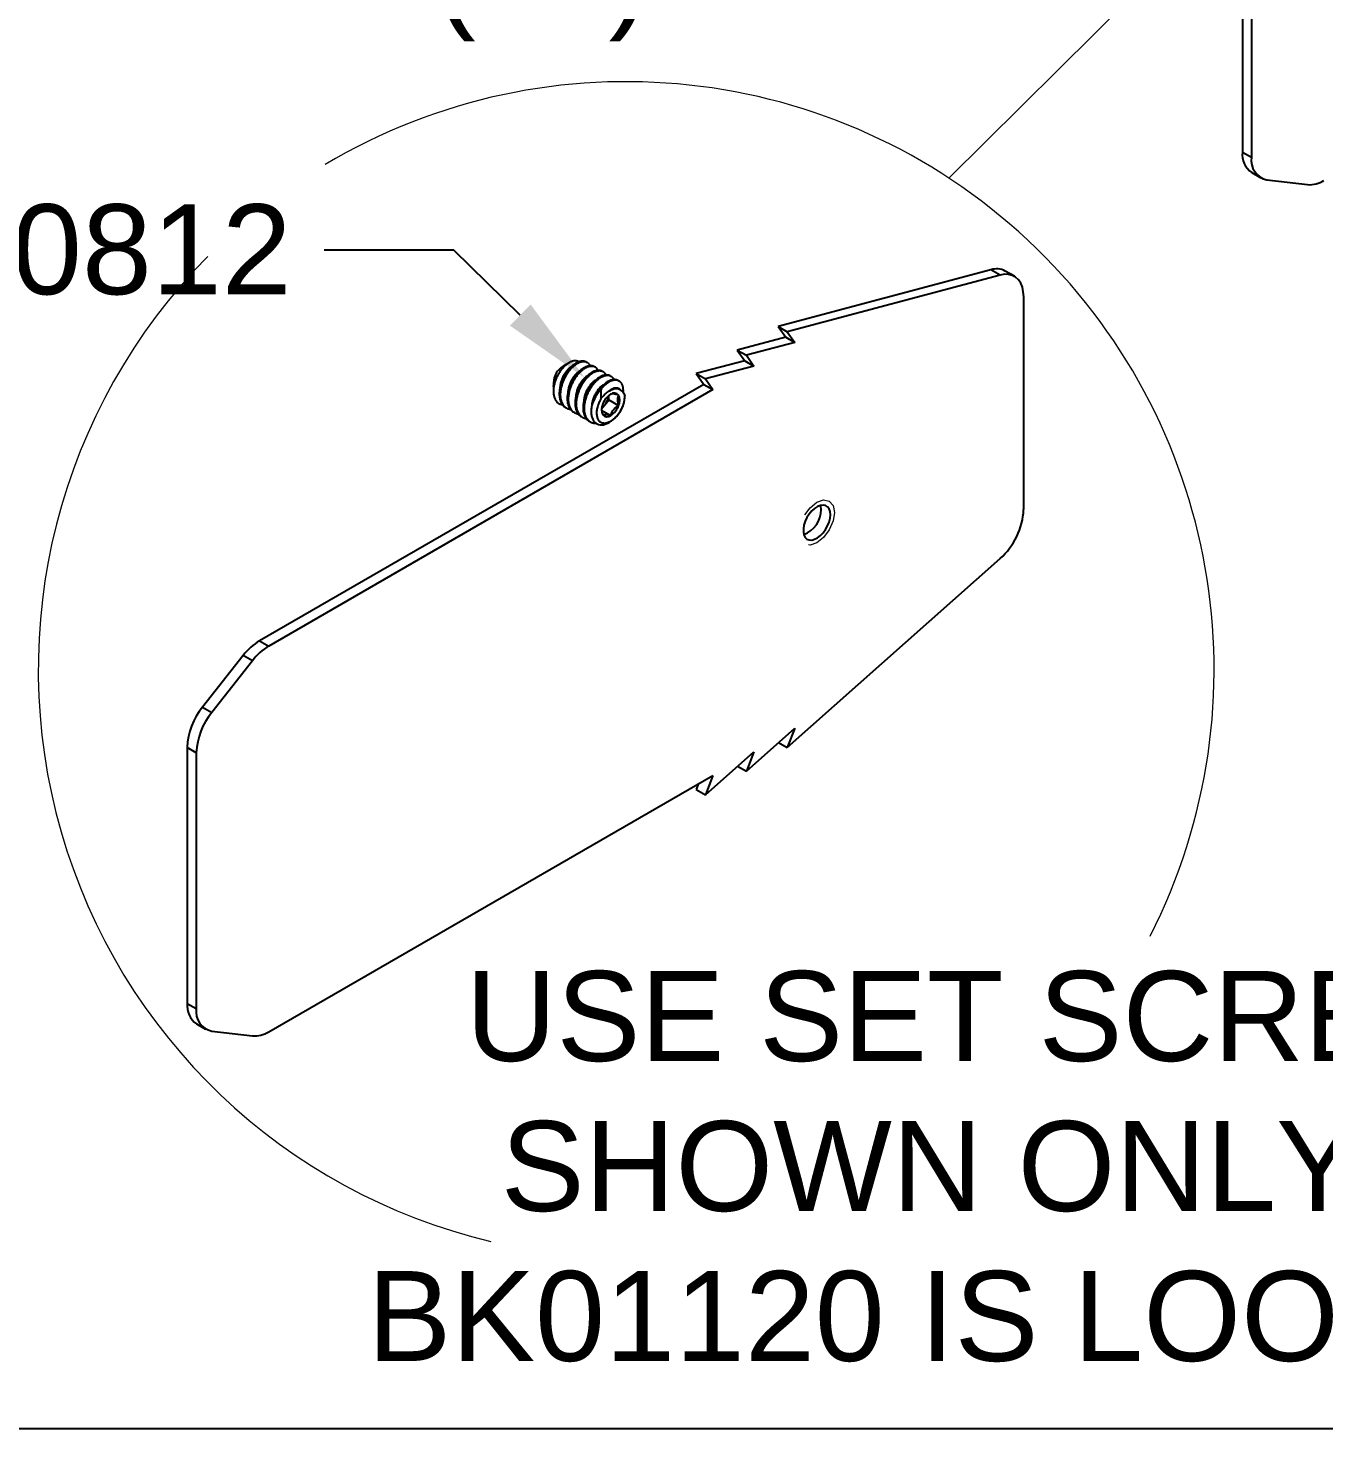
# Model space of a CAD drawing. Extents: x 0 to 12.5, y -10.1 to 0.
# Drawn here: x 4.907 to 8.507, y -10.085 to -6.192 of the extents above; entities that cross this region are included whole.
import ezdxf
from ezdxf import colors
from ezdxf.entities.mleader import LeaderData, LeaderLine
from ezdxf.math import Vec2, Vec3

# ---------------------------------------------------------------- set-up
doc = ezdxf.new("R2010")
doc.units = 0
doc.header["$LTSCALE"] = 0.5
doc.header["$MEASUREMENT"] = 0
doc.linetypes.add('HIDDEN', pattern=[0.375, 0.25, -0.125])
for name, color, linetype in [('Brackets', 181, 'CONTINUOUS'), ('Dimension', 10, 'CONTINUOUS'), ('FAB DWG', 221, 'CONTINUOUS'), ('Hardware', 242, 'CONTINUOUS')]:
    doc.layers.add(name, color=color, linetype=linetype)
doc.layers.add('Text-Unprinted', color=131, linetype='CONTINUOUS', plot=False)
doc.styles.get("Standard").update_dxf_attribs({"font": 'arial.ttf'})

msp = doc.modelspace()

# ---------------------------------------------------------------- linework, layer by layer
at = {"layer": 'Brackets', "transparency": 16777216}
for p, q in [((8.2801, -5.8256), (8.2801, -6.5366)), ((8.3055, -5.8403), (8.3055, -6.5513)), ((8.2801, -6.5366), (8.3055, -6.5513)), ((8.306, -6.5939), (8.3314, -6.6085)), ((8.3484, -6.614), (8.4613, -6.6272))]:
    msp.add_line(p, q, dxfattribs=at)
at = {"layer": 'Brackets', "linetype": 'Continuous', "lineweight": 25, "transparency": 16777216}
for p, q in [((7.5819, -6.8638), (6.9907, -7.0213)), ((7.6073, -6.8785), (7.0161, -7.0359)), ((7.6073, -6.8785), (7.5819, -6.8638)), ((7.6468, -6.882), (7.6214, -6.8674)), ((7.6727, -7.5299), (7.6727, -6.9392)), ((6.9907, -7.0213), (7.0161, -7.0359)), ((6.9907, -7.0213), (7.0117, -7.051)), ((7.0161, -7.0359), (7.037, -7.0657)), ((7.0117, -7.051), (6.8771, -7.0869)), ((7.037, -7.0657), (6.9025, -7.1015)), ((7.0117, -7.051), (7.037, -7.0657)), ((6.898, -7.1166), (6.7634, -7.1525)), ((6.8771, -7.0869), (6.9025, -7.1015)), ((6.8771, -7.0869), (6.898, -7.1166)), ((6.898, -7.1166), (6.9234, -7.1313)), ((6.9025, -7.1015), (6.9234, -7.1313)), ((6.7634, -7.1525), (6.7888, -7.1671)), ((6.7634, -7.1525), (6.7843, -7.1823)), ((6.9234, -7.1313), (6.7888, -7.1671)), ((6.7843, -7.1823), (5.5505, -7.8945)), ((6.8097, -7.1969), (5.5759, -7.9092)), ((6.7843, -7.1823), (6.8097, -7.1969)), ((6.7888, -7.1671), (6.8097, -7.1969)), ((7.0161, -8.1913), (7.6073, -7.6663)), ((5.5505, -7.8945), (5.5759, -7.9092)), ((5.505, -7.9354), (5.3921, -8.0789)), ((5.5303, -7.9501), (5.505, -7.9354)), ((5.5303, -7.9501), (5.4174, -8.0936)), ((5.3921, -8.0789), (5.4174, -8.0936)), ((6.9025, -8.2569), (7.037, -8.1374)), ((7.037, -8.1374), (7.0161, -8.1913)), ((5.3746, -8.2058), (5.3492, -8.1912)), ((5.3492, -8.1912), (5.3492, -8.9021)), ((5.3746, -8.2058), (5.3746, -8.9167)), ((6.7888, -8.3226), (6.9234, -8.203)), ((6.9234, -8.203), (6.9025, -8.2569)), ((6.992, -8.1774), (7.0161, -8.1913)), ((6.8783, -8.243), (6.9025, -8.2569)), ((5.5759, -8.9809), (6.8097, -8.2686)), ((6.8097, -8.2686), (6.7888, -8.3226)), ((6.7697, -8.2917), (6.7634, -8.3079)), ((6.7634, -8.3079), (6.7888, -8.3226)), ((5.3492, -8.9021), (5.3746, -8.9167)), ((5.3751, -8.9593), (5.4005, -8.9739)), ((5.4174, -8.9795), (5.5303, -8.9926))]:
    msp.add_line(p, q, dxfattribs=at)
at = {"layer": 'Brackets', "linetype": 'Continuous', "lineweight": 25, "transparency": 16777216, "flags": 128}
for points in [[(7.6727, -6.9392), (7.6717, -6.925), (7.669, -6.9121), (7.6644, -6.9009), (7.6582, -6.8916), (7.6504, -6.8843), (7.6412, -6.8793), (7.6308, -6.8766), (7.6194, -6.8763), (7.6073, -6.8785)], [(7.1358, -7.5445), (7.1349, -7.5357), (7.1323, -7.5283), (7.1281, -7.5226), (7.1225, -7.5191), (7.1158, -7.5177), (7.1082, -7.5186), (7.1002, -7.5217), (7.0921, -7.5269), (7.0842, -7.5339), (7.077, -7.5425), (7.0708, -7.5521), (7.0659, -7.5625), (7.0625, -7.573), (7.0607, -7.5832), (7.0607, -7.5926), (7.0625, -7.6007), (7.0659, -7.6073), (7.0708, -7.6119), (7.077, -7.6144), (7.0842, -7.6147), (7.0921, -7.6127), (7.1002, -7.6085), (7.1082, -7.6023), (7.1158, -7.5945), (7.1225, -7.5853), (7.1281, -7.5753), (7.1323, -7.5648), (7.1349, -7.5544), (7.1358, -7.5445)], [(7.1104, -7.5299), (7.1095, -7.521), (7.1089, -7.5184)]]:
    msp.add_lwpolyline(points, dxfattribs=at)
at = {"layer": 'Brackets', "linetype": 'HIDDEN', "lineweight": 18, "transparency": 16777216, "flags": 128}
msp.add_lwpolyline([(7.1469, -7.5381), (7.1432, -7.5618), (7.1326, -7.5862), (7.1168, -7.6075), (7.0981, -7.6226), (7.0795, -7.6291), (7.0636, -7.626), (7.0531, -7.6138), (7.0494, -7.5944), (7.0531, -7.5707), (7.0636, -7.5463), (7.0795, -7.525), (7.0981, -7.5099), (7.1168, -7.5034), (7.1326, -7.5065), (7.1432, -7.5187), (7.1469, -7.5381)], dxfattribs=at)
at = {"layer": 'Brackets', "transparency": 16777216}
for centre, radius, start, end in [((8.3432, -6.5426), 0.0634, 174.6155, 234.077), ((8.3602, -6.56), 0.0553, 170.9603, 257.7053), ((8.4662, -6.5518), 0.0756, 266.2909, 302.5205)]:
    msp.add_arc(centre, radius, start, end, dxfattribs=at)
at = {"layer": 'Brackets', "linetype": 'Continuous', "lineweight": 25, "transparency": 16777216}
for centre, radius, start, end in [((7.5974, -6.9123), 0.0509, 61.9165, 107.7651), ((7.0346, -7.5288), 0.0759, 291.2433, 359.1701), ((7.478, -7.5204), 0.1949, 311.5465, 357.188), ((5.6354, -8.0349), 0.164, 121.1629, 142.6551), ((5.6607, -8.0496), 0.164, 121.1629, 142.6551), ((5.5403, -8.1998), 0.1913, 140.7973, 177.3966), ((5.5657, -8.2145), 0.1913, 140.7973, 177.3966), ((5.4122, -8.908), 0.0633, 174.6149, 234.0729), ((5.4292, -8.9254), 0.0553, 170.9584, 257.7216), ((5.5352, -8.9172), 0.0756, 266.3043, 302.5266)]:
    msp.add_arc(centre, radius, start, end, dxfattribs=at)
at = {"layer": 'Dimension', "lineweight": 20, "transparency": 16777216}
msp.add_line((9.9451, -4.1455), (7.4652, -6.6093), dxfattribs=at)
for start, end in [(333.0117, 120.8114), (135.3783, 256.6964)]:
    msp.add_arc((6.5686, -7.9742), 1.633, start, end, dxfattribs=at)
at = {"layer": 'Hardware', "linetype": 'Continuous', "lineweight": 25, "transparency": 16777216}
for p, q in [((6.4099, -7.1221), (6.3933, -7.1318)), ((6.461, -7.1221), (6.4583, -7.1205)), ((6.4831, -7.1349), (6.4803, -7.1333)), ((6.5051, -7.1477), (6.5023, -7.1461)), ((6.5271, -7.1605), (6.5244, -7.1589)), ((6.3665, -7.1881), (6.3664, -7.2011)), ((6.3665, -7.1778), (6.3665, -7.1877)), ((6.3665, -7.1858), (6.3665, -7.1877)), ((6.3665, -7.1881), (6.3665, -7.1858)), ((6.5492, -7.1733), (6.5464, -7.1717)), ((6.5507, -7.196), (6.5474, -7.1941)), ((6.3804, -7.2348), (6.3807, -7.235)), ((6.5001, -7.2502), (6.5091, -7.239)), ((6.5091, -7.239), (6.5202, -7.2253)), ((6.5202, -7.2253), (6.5202, -7.2136)), ((6.5202, -7.2253), (6.5477, -7.2413)), ((6.4, -7.2462), (6.4028, -7.2478)), ((6.422, -7.259), (6.4248, -7.2606)), ((6.4441, -7.2718), (6.4468, -7.2734)), ((6.5002, -7.2541), (6.5256, -7.2688)), ((6.4661, -7.2846), (6.4689, -7.2862))]:
    msp.add_line(p, q, dxfattribs=at)
at = {"layer": 'Hardware', "linetype": 'Continuous', "lineweight": 25, "transparency": 16777216, "flags": 128}
msp.add_lwpolyline([(6.4987, -7.2219), (6.4971, -7.2247), (6.4955, -7.2276), (6.4941, -7.2305), (6.4927, -7.2335), (6.4915, -7.2365), (6.4904, -7.2395), (6.4895, -7.2425), (6.4886, -7.2455), (6.4879, -7.2485), (6.4873, -7.2514), (6.4869, -7.2543), (6.4866, -7.2571), (6.4864, -7.2599), (6.4864, -7.2626), (6.4865, -7.2652), (6.4868, -7.2677), (6.4871, -7.2702), (6.4877, -7.2725), (6.4883, -7.2747), (6.4891, -7.2768), (6.49, -7.2787), (6.4911, -7.2805), (6.4922, -7.2822), (6.4935, -7.2837), (6.4949, -7.285), (6.4964, -7.2862), (6.4981, -7.2872), (6.4998, -7.2881), (6.5016, -7.2887), (6.5034, -7.2892), (6.5054, -7.2895), (6.5074, -7.2897), (6.5095, -7.2897), (6.5117, -7.2894), (6.5139, -7.2891), (6.5162, -7.2885), (6.5184, -7.2877), (6.5207, -7.2868), (6.5231, -7.2857), (6.5254, -7.2845), (6.5277, -7.2831), (6.5301, -7.2815), (6.5324, -7.2798), (6.5346, -7.278), (6.5369, -7.276), (6.5391, -7.2738), (6.5413, -7.2716), (6.5434, -7.2692), (6.5454, -7.2668), (6.5474, -7.2642), (6.5493, -7.2615), (6.5511, -7.2588), (6.5528, -7.256), (6.5544, -7.2532), (6.556, -7.2502), (6.5574, -7.2473), (6.5587, -7.2443), (6.5599, -7.2413), (6.5609, -7.2383), (6.5619, -7.2353), (6.5627, -7.2324), (6.5633, -7.2294), (6.5639, -7.2265), (6.5643, -7.2236), (6.5645, -7.2208), (6.5647, -7.218), (6.5647, -7.2153)], dxfattribs=at)
at = {"layer": 'Hardware', "linetype": 'Continuous', "lineweight": 25, "transparency": 16777216}
for centre, radius, start, end in [((6.4243, -7.1805), 0.0578, 122.3919, 177.2656), ((6.584, -7.2732), 0.1154, 137.4046, 163.8544), ((6.5327, -7.252), 0.0328, 153.4133, 206.772), ((6.4756, -7.2126), 0.0427, 305.7391, 321.6791), ((6.5551, -7.2564), 0.0552, 122.4995, 159.7866), ((6.4709, -7.2076), 0.0495, 320.5554, 352.8931), ((6.5356, -7.2224), 0.016, 40.9612, 128.9312), ((6.5184, -7.2266), 0.0328, 333.4133, 26.772), ((6.5155, -7.2563), 0.016, 220.9612, 308.9312), ((6.4959, -7.2222), 0.0552, 302.4995, 339.7866)]:
    msp.add_arc(centre, radius, start, end, dxfattribs=at)
for points, knots in [([(6.4374, -7.1198), (6.4367, -7.1194), (6.435, -7.1183), (6.4318, -7.1173), (6.4281, -7.1168), (6.4245, -7.1169), (6.421, -7.1175), (6.4177, -7.1185), (6.4143, -7.1198), (6.4105, -7.1217), (6.4063, -7.1243), (6.4018, -7.1277), (6.3976, -7.1314), (6.3939, -7.1352), (6.3906, -7.1389), (6.3875, -7.1429), (6.3845, -7.1471), (6.3816, -7.1515), (6.379, -7.1561), (6.3765, -7.1608), (6.3743, -7.1656), (6.3723, -7.1706), (6.3706, -7.1756), (6.3692, -7.1807), (6.368, -7.1857), (6.3671, -7.1908), (6.3666, -7.1957), (6.3664, -7.2005), (6.3665, -7.2052), (6.3669, -7.2097), (6.3676, -7.2139), (6.3687, -7.218), (6.3701, -7.2217), (6.3718, -7.2253), (6.3739, -7.2285), (6.3762, -7.2313), (6.3784, -7.2334), (6.3799, -7.2345), (6.3804, -7.2348)], [0, 0, 0, 0, 0.0244311, 0.0574143, 0.0904965, 0.1234797, 0.1489616, 0.1745345, 0.2001073, 0.2255892, 0.2595385, 0.2935889, 0.3275404, 0.3539938, 0.3805412, 0.4070887, 0.4335421, 0.4600504, 0.4866503, 0.5132548, 0.5397695, 0.5668538, 0.5940315, 0.6212091, 0.6482934, 0.6758558, 0.7035158, 0.7311789, 0.7587455, 0.7864782, 0.8143039, 0.8421296, 0.8698623, 0.8984715, 0.927183, 0.9558945, 0.9845038, 1, 1, 1, 1]), ([(6.4583, -7.1205), (6.4575, -7.1201), (6.4557, -7.1191), (6.4527, -7.1183), (6.4493, -7.1178), (6.4457, -7.1178), (6.442, -7.1184), (6.4381, -7.1195), (6.4341, -7.1211), (6.43, -7.1231), (6.426, -7.1256), (6.4219, -7.1285), (6.4179, -7.1319), (6.4139, -7.1358), (6.41, -7.14), (6.4063, -7.1446), (6.4027, -7.1495), (6.3994, -7.1546), (6.3963, -7.1599), (6.3935, -7.1653), (6.391, -7.1709), (6.3888, -7.1767), (6.3868, -7.1826), (6.3853, -7.1885), (6.3841, -7.1943), (6.3833, -7.2001), (6.3829, -7.2057), (6.3828, -7.2111), (6.3832, -7.2162), (6.3839, -7.2211), (6.385, -7.2258), (6.3866, -7.2302), (6.3885, -7.2343), (6.3908, -7.2379), (6.3934, -7.2411), (6.3964, -7.2438), (6.3986, -7.2455), (6.3999, -7.2462), (6.4, -7.2462)], [0, 0, 0, 0, 0.024059, 0.052473, 0.081187, 0.110086, 0.139051, 0.167961, 0.196697, 0.225145, 0.253198, 0.281319, 0.30982, 0.338592, 0.36752, 0.396482, 0.425359, 0.454032, 0.482388, 0.510375, 0.538603, 0.567185, 0.596008, 0.624956, 0.653909, 0.682744, 0.711346, 0.739602, 0.767582, 0.795911, 0.824566, 0.853433, 0.882393, 0.911327, 0.940114, 0.968637, 0.996788, 1, 1, 1, 1]), ([(6.4689, -7.1307), (6.4687, -7.1302), (6.468, -7.1288), (6.467, -7.1274), (6.4661, -7.1264), (6.4658, -7.126), (6.4655, -7.1256), (6.4651, -7.1252), (6.4646, -7.1248), (6.4641, -7.1243), (6.4634, -7.1237), (6.4624, -7.123), (6.461, -7.1221), (6.4599, -7.1215), (6.459, -7.1211), (6.4585, -7.1209), (6.458, -7.1207), (6.4574, -7.1205), (6.4569, -7.1203), (6.4563, -7.1201), (6.4557, -7.12), (6.4546, -7.1198), (6.4529, -7.1195), (6.4507, -7.1194), (6.4487, -7.1195), (6.4468, -7.1197), (6.445, -7.12), (6.4433, -7.1204), (6.4416, -7.1209), (6.4401, -7.1214), (6.4385, -7.122), (6.4367, -7.1228), (6.4346, -7.1238), (6.4324, -7.125), (6.4306, -7.1261), (6.4295, -7.1268), (6.4291, -7.1271)], [0, 0, 0, 0, 0.035214, 0.11004, 0.120075, 0.13143, 0.144105, 0.158099, 0.173413, 0.190047, 0.208, 0.24434, 0.285115, 0.330324, 0.343304, 0.356677, 0.370443, 0.384602, 0.399154, 0.4141, 0.429438, 0.44517, 0.497165, 0.553041, 0.595707, 0.63641, 0.675149, 0.711923, 0.746734, 0.77958, 0.810462, 0.83938, 0.891319, 0.935402, 0.971629, 1, 1, 1, 1]), ([(6.4172, -7.1327), (6.4169, -7.1329), (6.4155, -7.1337), (6.4128, -7.1356), (6.4094, -7.1385), (6.406, -7.1418), (6.4028, -7.1456), (6.3997, -7.1497), (6.3968, -7.1542), (6.3941, -7.1588), (6.3918, -7.1636), (6.3897, -7.1685), (6.3879, -7.1736), (6.3865, -7.1788), (6.3855, -7.184), (6.3849, -7.1881), (6.3848, -7.1904), (6.3848, -7.191)], [0, 0, 0, 0, 0.021324, 0.092873, 0.165441, 0.238917, 0.312873, 0.386862, 0.460439, 0.533172, 0.604778, 0.677013, 0.750272, 0.824135, 0.89816, 0.9719, 1, 1, 1, 1]), ([(6.4291, -7.1271), (6.4283, -7.1276), (6.4268, -7.1286), (6.4243, -7.1305), (6.4215, -7.1328), (6.4185, -7.1356), (6.4151, -7.139), (6.4117, -7.1429), (6.4084, -7.1471), (6.4054, -7.1512), (6.4028, -7.1551), (6.4007, -7.1587), (6.3988, -7.162), (6.3972, -7.1651), (6.3957, -7.1682), (6.3942, -7.1716), (6.3925, -7.1756), (6.3909, -7.18), (6.3894, -7.185), (6.388, -7.1903), (6.3869, -7.1955), (6.3862, -7.2004), (6.3858, -7.2047), (6.3856, -7.2085), (6.3856, -7.2118), (6.3857, -7.2148), (6.3859, -7.2176), (6.3863, -7.2207), (6.387, -7.224), (6.3879, -7.2276), (6.3891, -7.2313), (6.3908, -7.235), (6.3928, -7.2384), (6.3949, -7.2412), (6.397, -7.2435), (6.3991, -7.2453), (6.401, -7.2468), (6.4029, -7.2479), (6.4048, -7.2489), (6.407, -7.2499), (6.4097, -7.2507), (6.4119, -7.2513), (6.4133, -7.2514), (6.4136, -7.2515)], [0, 0, 0, 0, 0.018183, 0.039125, 0.062826, 0.089285, 0.118502, 0.150477, 0.18245, 0.211666, 0.238124, 0.261825, 0.282769, 0.300953, 0.319138, 0.340082, 0.363783, 0.390241, 0.419457, 0.45143, 0.483403, 0.512619, 0.539078, 0.562779, 0.583722, 0.601907, 0.620092, 0.641035, 0.664736, 0.691195, 0.720411, 0.752384, 0.784357, 0.813573, 0.840031, 0.863732, 0.884675, 0.90286, 0.921045, 0.941989, 0.96569, 0.992148, 1, 1, 1, 1]), ([(6.4803, -7.1333), (6.4795, -7.1329), (6.4778, -7.1319), (6.4748, -7.1311), (6.4714, -7.1306), (6.4678, -7.1306), (6.464, -7.1312), (6.4601, -7.1323), (6.4561, -7.1339), (6.4521, -7.1359), (6.448, -7.1384), (6.444, -7.1413), (6.44, -7.1447), (6.436, -7.1485), (6.4321, -7.1528), (6.4283, -7.1574), (6.4248, -7.1623), (6.4214, -7.1674), (6.4184, -7.1727), (6.4156, -7.1781), (6.413, -7.1837), (6.4108, -7.1895), (6.4089, -7.1953), (6.4073, -7.2013), (6.4061, -7.2071), (6.4053, -7.2129), (6.4049, -7.2185), (6.4048, -7.2239), (6.4052, -7.229), (6.4059, -7.2339), (6.4071, -7.2386), (6.4086, -7.243), (6.4105, -7.2471), (6.4128, -7.2507), (6.4155, -7.2539), (6.4184, -7.2566), (6.4206, -7.2583), (6.4219, -7.2589), (6.4221, -7.259)], [0, 0, 0, 0, 0.024059, 0.052473, 0.081187, 0.110086, 0.139051, 0.167961, 0.196697, 0.225145, 0.253198, 0.281319, 0.30982, 0.338592, 0.36752, 0.396482, 0.425359, 0.454032, 0.482388, 0.510375, 0.538603, 0.567185, 0.596008, 0.624956, 0.653909, 0.682744, 0.711346, 0.739602, 0.767582, 0.795911, 0.824566, 0.853433, 0.882393, 0.911327, 0.940114, 0.968637, 0.996788, 1, 1, 1, 1]), ([(6.4393, -7.1455), (6.4389, -7.1456), (6.4375, -7.1465), (6.4349, -7.1484), (6.4314, -7.1512), (6.4281, -7.1546), (6.4248, -7.1584), (6.4217, -7.1625), (6.4188, -7.1669), (6.4162, -7.1716), (6.4138, -7.1764), (6.4117, -7.1813), (6.4099, -7.1864), (6.4085, -7.1916), (6.4075, -7.1968), (6.4069, -7.2009), (6.4069, -7.2032), (6.4068, -7.2038)], [0, 0, 0, 0, 0.021324, 0.092873, 0.165441, 0.238917, 0.312873, 0.386862, 0.460439, 0.533172, 0.604778, 0.677013, 0.750272, 0.824135, 0.89816, 0.9719, 1, 1, 1, 1]), ([(6.4511, -7.1399), (6.4504, -7.1404), (6.4488, -7.1414), (6.4463, -7.1433), (6.4436, -7.1456), (6.4405, -7.1484), (6.4372, -7.1518), (6.4337, -7.1557), (6.4304, -7.1599), (6.4274, -7.164), (6.4249, -7.1679), (6.4227, -7.1715), (6.4209, -7.1748), (6.4193, -7.1779), (6.4177, -7.181), (6.4162, -7.1844), (6.4146, -7.1884), (6.4129, -7.1928), (6.4114, -7.1978), (6.41, -7.2031), (6.4089, -7.2083), (6.4082, -7.2132), (6.4078, -7.2175), (6.4076, -7.2213), (6.4076, -7.2246), (6.4077, -7.2275), (6.408, -7.2304), (6.4084, -7.2335), (6.409, -7.2368), (6.4099, -7.2404), (6.4112, -7.2441), (6.4128, -7.2478), (6.4148, -7.2511), (6.4169, -7.254), (6.419, -7.2563), (6.4211, -7.2581), (6.423, -7.2596), (6.4249, -7.2607), (6.4268, -7.2617), (6.429, -7.2627), (6.4317, -7.2635), (6.4339, -7.2641), (6.4353, -7.2642), (6.4356, -7.2643)], [0, 0, 0, 0, 0.018183, 0.039125, 0.062826, 0.089285, 0.118502, 0.150477, 0.18245, 0.211666, 0.238124, 0.261825, 0.282769, 0.300953, 0.319138, 0.340082, 0.363783, 0.390241, 0.419457, 0.45143, 0.483403, 0.512619, 0.539078, 0.562779, 0.583722, 0.601907, 0.620092, 0.641035, 0.664736, 0.691195, 0.720411, 0.752384, 0.784357, 0.813573, 0.840031, 0.863732, 0.884675, 0.90286, 0.921045, 0.941989, 0.96569, 0.992148, 1, 1, 1, 1]), ([(6.5023, -7.1461), (6.5015, -7.1457), (6.4998, -7.1447), (6.4968, -7.1438), (6.4934, -7.1434), (6.4898, -7.1434), (6.486, -7.144), (6.4821, -7.1451), (6.4781, -7.1467), (6.4741, -7.1487), (6.47, -7.1512), (6.466, -7.1541), (6.462, -7.1575), (6.458, -7.1613), (6.4541, -7.1656), (6.4504, -7.1702), (6.4468, -7.175), (6.4435, -7.1802), (6.4404, -7.1855), (6.4376, -7.1909), (6.4351, -7.1965), (6.4328, -7.2023), (6.4309, -7.2081), (6.4293, -7.214), (6.4281, -7.2199), (6.4273, -7.2257), (6.4269, -7.2313), (6.4269, -7.2367), (6.4272, -7.2418), (6.428, -7.2467), (6.4291, -7.2514), (6.4306, -7.2558), (6.4326, -7.2599), (6.4349, -7.2635), (6.4375, -7.2667), (6.4405, -7.2694), (6.4427, -7.2711), (6.444, -7.2717), (6.4441, -7.2718)], [0, 0, 0, 0, 0.024059, 0.052473, 0.081187, 0.110086, 0.139051, 0.167961, 0.196697, 0.225145, 0.253198, 0.281319, 0.30982, 0.338592, 0.36752, 0.396482, 0.425359, 0.454032, 0.482388, 0.510375, 0.538603, 0.567185, 0.596008, 0.624956, 0.653909, 0.682744, 0.711346, 0.739602, 0.767582, 0.795911, 0.824566, 0.853433, 0.882393, 0.911327, 0.940114, 0.968637, 0.996788, 1, 1, 1, 1]), ([(6.4613, -7.1582), (6.461, -7.1584), (6.4595, -7.1592), (6.4569, -7.1612), (6.4535, -7.164), (6.4501, -7.1674), (6.4468, -7.1712), (6.4437, -7.1753), (6.4408, -7.1797), (6.4382, -7.1844), (6.4358, -7.1892), (6.4337, -7.1941), (6.432, -7.1992), (6.4305, -7.2044), (6.4295, -7.2096), (6.429, -7.2137), (6.4289, -7.216), (6.4289, -7.2166)], [0, 0, 0, 0, 0.021324, 0.0928727, 0.1654412, 0.2389172, 0.3128726, 0.3868621, 0.460439, 0.5331717, 0.6047782, 0.6770126, 0.7502715, 0.8241348, 0.8981604, 0.9719003, 1, 1, 1, 1]), ([(6.4731, -7.1527), (6.4724, -7.1531), (6.4709, -7.1542), (6.4684, -7.1561), (6.4656, -7.1584), (6.4625, -7.1612), (6.4592, -7.1646), (6.4558, -7.1685), (6.4525, -7.1726), (6.4495, -7.1768), (6.4469, -7.1807), (6.4447, -7.1843), (6.4429, -7.1876), (6.4413, -7.1907), (6.4398, -7.1938), (6.4382, -7.1972), (6.4366, -7.2012), (6.435, -7.2056), (6.4334, -7.2106), (6.432, -7.2158), (6.431, -7.2211), (6.4303, -7.226), (6.4298, -7.2303), (6.4297, -7.2341), (6.4297, -7.2374), (6.4298, -7.2403), (6.43, -7.2432), (6.4304, -7.2463), (6.431, -7.2496), (6.4319, -7.2532), (6.4332, -7.2569), (6.4349, -7.2606), (6.4368, -7.2639), (6.439, -7.2668), (6.4411, -7.2691), (6.4431, -7.2709), (6.4451, -7.2723), (6.4469, -7.2735), (6.4489, -7.2745), (6.4511, -7.2755), (6.4537, -7.2763), (6.4559, -7.2769), (6.4573, -7.277), (6.4576, -7.277)], [0, 0, 0, 0, 0.018183, 0.039125, 0.062826, 0.089285, 0.118502, 0.150477, 0.18245, 0.211666, 0.238124, 0.261825, 0.282769, 0.300953, 0.319138, 0.340082, 0.363783, 0.390241, 0.419457, 0.45143, 0.483403, 0.512619, 0.539078, 0.562779, 0.583722, 0.601907, 0.620092, 0.641035, 0.664736, 0.691195, 0.720411, 0.752384, 0.784357, 0.813573, 0.840031, 0.863732, 0.884675, 0.90286, 0.921045, 0.941989, 0.96569, 0.992148, 1, 1, 1, 1]), ([(6.5244, -7.1589), (6.5236, -7.1585), (6.5218, -7.1575), (6.5188, -7.1566), (6.5154, -7.1562), (6.5118, -7.1562), (6.5081, -7.1568), (6.5041, -7.1579), (6.5001, -7.1595), (6.4961, -7.1615), (6.4921, -7.164), (6.488, -7.1669), (6.484, -7.1703), (6.48, -7.1741), (6.4761, -7.1784), (6.4724, -7.1829), (6.4688, -7.1878), (6.4655, -7.193), (6.4624, -7.1982), (6.4596, -7.2037), (6.4571, -7.2093), (6.4548, -7.2151), (6.4529, -7.2209), (6.4514, -7.2268), (6.4502, -7.2327), (6.4494, -7.2385), (6.4489, -7.2441), (6.4489, -7.2494), (6.4492, -7.2546), (6.45, -7.2595), (6.4511, -7.2642), (6.4527, -7.2686), (6.4546, -7.2727), (6.4569, -7.2763), (6.4595, -7.2795), (6.4625, -7.2822), (6.4647, -7.2839), (6.466, -7.2845), (6.4661, -7.2846)], [0, 0, 0, 0, 0.024059, 0.052473, 0.081187, 0.110086, 0.139051, 0.167961, 0.196697, 0.225145, 0.253198, 0.281319, 0.30982, 0.338592, 0.36752, 0.396482, 0.425359, 0.454032, 0.482388, 0.510375, 0.538603, 0.567185, 0.596008, 0.624956, 0.653909, 0.682744, 0.711346, 0.739602, 0.767582, 0.795911, 0.824566, 0.853433, 0.882393, 0.911327, 0.940114, 0.968637, 0.996788, 1, 1, 1, 1]), ([(6.491, -7.1435), (6.4909, -7.1434), (6.4904, -7.1423), (6.4893, -7.1406), (6.4877, -7.1386), (6.4861, -7.137), (6.4845, -7.1358), (6.483, -7.1348), (6.4814, -7.134), (6.4795, -7.1333), (6.4773, -7.1327), (6.4748, -7.1323), (6.4718, -7.1322), (6.4685, -7.1325), (6.465, -7.1332), (6.4617, -7.1343), (6.4586, -7.1356), (6.4558, -7.137), (6.4534, -7.1384), (6.4518, -7.1394), (6.4511, -7.1399)], [0, 0, 0, 0, 0.009683, 0.07866, 0.141128, 0.197085, 0.24653, 0.289464, 0.332398, 0.381844, 0.437801, 0.500268, 0.569246, 0.644732, 0.720223, 0.789203, 0.851671, 0.907628, 0.957071, 1, 1, 1, 1]), ([(6.513, -7.1563), (6.513, -7.1562), (6.5125, -7.1551), (6.5113, -7.1534), (6.5097, -7.1514), (6.5081, -7.1498), (6.5065, -7.1486), (6.505, -7.1476), (6.5034, -7.1468), (6.5016, -7.1461), (6.4994, -7.1454), (6.4968, -7.1451), (6.4938, -7.145), (6.4905, -7.1453), (6.4871, -7.146), (6.4837, -7.1471), (6.4807, -7.1484), (6.4779, -7.1498), (6.4754, -7.1512), (6.4738, -7.1522), (6.4731, -7.1527)], [0, 0, 0, 0, 0.0096825, 0.07866, 0.1411276, 0.1970846, 0.2465302, 0.289464, 0.3323979, 0.3818435, 0.4378005, 0.5002681, 0.5692456, 0.644732, 0.7202228, 0.7892029, 0.8516714, 0.9076275, 0.9570706, 1, 1, 1, 1]), ([(6.5351, -7.1691), (6.535, -7.1689), (6.5345, -7.1679), (6.5334, -7.1662), (6.5318, -7.1642), (6.5301, -7.1626), (6.5286, -7.1614), (6.527, -7.1604), (6.5254, -7.1596), (6.5236, -7.1588), (6.5214, -7.1582), (6.5188, -7.1578), (6.5158, -7.1578), (6.5125, -7.1581), (6.5091, -7.1588), (6.5058, -7.1599), (6.5027, -7.1612), (6.4999, -7.1626), (6.4974, -7.164), (6.4959, -7.165), (6.4952, -7.1654)], [0, 0, 0, 0, 0.009683, 0.07866, 0.141128, 0.197085, 0.24653, 0.289464, 0.332398, 0.381844, 0.437801, 0.500268, 0.569246, 0.644732, 0.720223, 0.789203, 0.851671, 0.907628, 0.957071, 1, 1, 1, 1]), ([(6.4833, -7.171), (6.483, -7.1712), (6.4815, -7.172), (6.4789, -7.174), (6.4755, -7.1768), (6.4721, -7.1802), (6.4689, -7.184), (6.4658, -7.1881), (6.4629, -7.1925), (6.4602, -7.1971), (6.4578, -7.2019), (6.4558, -7.2069), (6.454, -7.212), (6.4526, -7.2172), (6.4516, -7.2224), (6.451, -7.2265), (6.4509, -7.2288), (6.4509, -7.2294)], [0, 0, 0, 0, 0.021324, 0.092873, 0.165441, 0.238917, 0.312873, 0.386862, 0.460439, 0.533172, 0.604778, 0.677013, 0.750272, 0.824135, 0.89816, 0.9719, 1, 1, 1, 1]), ([(6.4952, -7.1654), (6.4944, -7.1659), (6.4929, -7.167), (6.4904, -7.1689), (6.4876, -7.1712), (6.4845, -7.174), (6.4812, -7.1774), (6.4778, -7.1813), (6.4745, -7.1854), (6.4715, -7.1896), (6.4689, -7.1935), (6.4667, -7.1971), (6.4649, -7.2004), (6.4633, -7.2034), (6.4618, -7.2065), (6.4602, -7.21), (6.4586, -7.2139), (6.457, -7.2184), (6.4554, -7.2234), (6.4541, -7.2286), (6.453, -7.2339), (6.4523, -7.2387), (6.4519, -7.2431), (6.4517, -7.2469), (6.4517, -7.2502), (6.4518, -7.2531), (6.452, -7.256), (6.4524, -7.2591), (6.453, -7.2624), (6.454, -7.266), (6.4552, -7.2697), (6.4569, -7.2734), (6.4589, -7.2767), (6.461, -7.2796), (6.4631, -7.2819), (6.4652, -7.2837), (6.4671, -7.2851), (6.469, -7.2863), (6.4709, -7.2873), (6.4731, -7.2883), (6.4757, -7.2891), (6.4788, -7.2898), (6.4818, -7.2902), (6.4838, -7.2901), (6.4846, -7.2901)], [0, 0, 0, 0, 0.017478, 0.037608, 0.06039, 0.085824, 0.113908, 0.144643, 0.175377, 0.20346, 0.228893, 0.251675, 0.271806, 0.289286, 0.306766, 0.326898, 0.34968, 0.375113, 0.403196, 0.433929, 0.464663, 0.492746, 0.518179, 0.540961, 0.561093, 0.578573, 0.596053, 0.616184, 0.638966, 0.664399, 0.692482, 0.723216, 0.753949, 0.782033, 0.807466, 0.830248, 0.850379, 0.867859, 0.885339, 0.90547, 0.928252, 0.953685, 0.981769, 1, 1, 1, 1]), ([(6.5054, -7.1838), (6.505, -7.184), (6.5036, -7.1848), (6.5009, -7.1868), (6.4975, -7.1896), (6.4942, -7.193), (6.4909, -7.1967), (6.4878, -7.2009), (6.4849, -7.2053), (6.4823, -7.2099), (6.4799, -7.2147), (6.4778, -7.2197), (6.476, -7.2248), (6.4746, -7.23), (6.4736, -7.2352), (6.473, -7.2392), (6.473, -7.2415), (6.4729, -7.2421)], [0, 0, 0, 0, 0.0213411, 0.0929472, 0.1655741, 0.2391091, 0.3131239, 0.3871728, 0.4608088, 0.5335999, 0.6052639, 0.6775563, 0.7508741, 0.8247967, 0.8988817, 0.9726809, 1, 1, 1, 1]), ([(6.5464, -7.1717), (6.5456, -7.1713), (6.5438, -7.1703), (6.5408, -7.1694), (6.5375, -7.169), (6.5339, -7.169), (6.5301, -7.1696), (6.5262, -7.1707), (6.5222, -7.1722), (6.5181, -7.1743), (6.5141, -7.1768), (6.5101, -7.1797), (6.506, -7.1831), (6.5021, -7.1869), (6.4982, -7.1911), (6.4944, -7.1957), (6.4909, -7.2006), (6.4875, -7.2057), (6.4845, -7.211), (6.4816, -7.2165), (6.4791, -7.2221), (6.4769, -7.2278), (6.475, -7.2337), (6.4738, -7.2382), (6.4732, -7.2406), (6.4731, -7.2411)], [0, 0, 0, 0, 0.038046, 0.082979, 0.128386, 0.174086, 0.21989, 0.265608, 0.311051, 0.356037, 0.400399, 0.444868, 0.48994, 0.535439, 0.581184, 0.626985, 0.67265, 0.717992, 0.762832, 0.80709, 0.85173, 0.896928, 0.942509, 0.988286, 1, 1, 1, 1]), ([(6.5606, -7.2048), (6.5606, -7.2042), (6.5607, -7.2028), (6.5608, -7.2005), (6.5608, -7.1976), (6.5606, -7.1945), (6.5602, -7.1912), (6.5595, -7.1878), (6.5584, -7.1845), (6.557, -7.1815), (6.5554, -7.179), (6.5538, -7.177), (6.5522, -7.1754), (6.5506, -7.1742), (6.5491, -7.1732), (6.5475, -7.1724), (6.5456, -7.1716), (6.5434, -7.171), (6.5409, -7.1706), (6.5379, -7.1705), (6.5346, -7.1709), (6.5311, -7.1716), (6.5278, -7.1727), (6.5247, -7.174), (6.5219, -7.1754), (6.5195, -7.1768), (6.5179, -7.1778), (6.5172, -7.1782)], [0, 0, 0, 0, 0.0182139, 0.0478758, 0.0820367, 0.1206961, 0.1638536, 0.2115085, 0.2636604, 0.3158123, 0.3634672, 0.4066247, 0.445284, 0.4794449, 0.5091069, 0.5387689, 0.5729298, 0.6115892, 0.6547466, 0.7024016, 0.7545535, 0.8067084, 0.8543651, 0.8975232, 0.936182, 0.970341, 1, 1, 1, 1]), ([(6.5473, -7.1941), (6.5466, -7.1938), (6.5452, -7.193), (6.5426, -7.1924), (6.5396, -7.1923), (6.5365, -7.1927), (6.5332, -7.1937), (6.5298, -7.1951), (6.5264, -7.1971), (6.523, -7.1995), (6.5208, -7.2014), (6.5198, -7.2023)], [0, 0, 0, 0, 0.098231, 0.211462, 0.325917, 0.440921, 0.555778, 0.669798, 0.782323, 0.8935, 1, 1, 1, 1]), ([(6.5198, -7.2023), (6.523, -7.1998), (6.5264, -7.1978), (6.5329, -7.195), (6.536, -7.1941), (6.5421, -7.1935), (6.5449, -7.1938), (6.5501, -7.1955), (6.5524, -7.1969), (6.5543, -7.1989)], [0, 0, 0, 0, 0.25, 0.25, 0.5, 0.5, 0.75, 0.75, 1, 1, 1, 1]), ([(6.5543, -7.1989), (6.557, -7.2004), (6.5592, -7.2025), (6.5627, -7.2081), (6.564, -7.2115), (6.5647, -7.2153)], [0, 0, 0, 0, 0.5, 0.5, 1, 1, 1, 1]), ([(6.3804, -7.2348), (6.3808, -7.2351), (6.3819, -7.2357), (6.3836, -7.2365), (6.3858, -7.2374), (6.3883, -7.2381), (6.3902, -7.2386), (6.3914, -7.2387), (6.3916, -7.2387)], [0, 0, 0, 0, 0.140142, 0.30634, 0.498592, 0.716897, 0.961252, 1, 1, 1, 1]), ([(6.4731, -7.2411), (6.4722, -7.2454), (6.4717, -7.2495), (6.4712, -7.2575), (6.4713, -7.2614), (6.4721, -7.2687), (6.4729, -7.2721), (6.475, -7.2783), (6.4765, -7.2812), (6.4816, -7.2885), (6.4862, -7.292), (6.4944, -7.2945), (6.4974, -7.2949), (6.5037, -7.2947), (6.5069, -7.2942), (6.5169, -7.2912), (6.5239, -7.2874), (6.5338, -7.2795), (6.5371, -7.2764), (6.5432, -7.2699), (6.546, -7.2663), (6.5513, -7.2587), (6.5537, -7.2548), (6.5578, -7.2467), (6.5596, -7.2425), (6.5637, -7.2303), (6.565, -7.2222), (6.5647, -7.2153)], [0, 0, 0, 0, 0.0625, 0.0625, 0.125, 0.125, 0.1875, 0.1875, 0.25, 0.25, 0.375, 0.375, 0.4375, 0.4375, 0.5, 0.5, 0.625, 0.625, 0.6875, 0.6875, 0.75, 0.75, 0.8125, 0.8125, 0.875, 0.875, 1, 1, 1, 1]), ([(6.4987, -7.2219), (6.5018, -7.2177), (6.5052, -7.2138), (6.5123, -7.2072), (6.516, -7.2044), (6.5198, -7.2023)], [0, 0, 0, 0, 0.5, 0.5, 1, 1, 1, 1]), ([(6.5477, -7.2119), (6.5449, -7.2111), (6.5423, -7.2105), (6.5375, -7.2094), (6.5352, -7.2091), (6.5293, -7.2085), (6.527, -7.209), (6.5255, -7.2099)], [0, 0, 0, 0, 0.25, 0.25, 0.5, 0.5, 1, 1, 1, 1]), ([(6.5477, -7.2119), (6.5457, -7.2153), (6.5443, -7.2194), (6.5443, -7.2298), (6.5457, -7.2356), (6.5477, -7.2413)], [0, 0, 0, 0, 0.5, 0.5, 1, 1, 1, 1]), ([(6.5, -7.2517), (6.5, -7.252), (6.5001, -7.253), (6.5003, -7.2551), (6.5008, -7.2578), (6.5015, -7.2607), (6.5023, -7.2637), (6.503, -7.2658), (6.5034, -7.2668)], [0, 0, 0, 0, 0.051143, 0.229611, 0.413897, 0.598237, 0.798707, 1, 1, 1, 1]), ([(6.5034, -7.2668), (6.5041, -7.2664), (6.5051, -7.2661), (6.5075, -7.2657), (6.5091, -7.2656), (6.5149, -7.2662), (6.5201, -7.2673), (6.5256, -7.2688)], [0, 0, 0, 0, 0.25, 0.25, 0.5, 0.5, 1, 1, 1, 1]), ([(6.5256, -7.2688), (6.5263, -7.2661), (6.5272, -7.2634), (6.5297, -7.2581), (6.5313, -7.2555), (6.5371, -7.2483), (6.5422, -7.2445), (6.5477, -7.2413)], [0, 0, 0, 0, 0.25, 0.25, 0.5, 0.5, 1, 1, 1, 1])]:
    msp.add_open_spline(points, degree=3, knots=knots, dxfattribs=at)
for points in [[(6.499, -7.1951), (6.4977, -7.204), (6.4975, -7.2131), (6.4987, -7.2219)], [(6.5172, -7.1782), (6.5111, -7.1823), (6.5047, -7.1881), (6.499, -7.1951)]]:
    msp.add_open_spline(points, degree=3, dxfattribs=at)
at = {"layer": 'Text-Unprinted', "transparency": 16777216}
msp.add_lwpolyline([(0, 0), (12.4982, 0), (12.4982, -10.0847), (0, -10.0847)], close=True, dxfattribs=at)

# ---------------------------------------------------------------- texts
at = {"layer": 'FAB DWG', "transparency": 16777216, "insert": (9.0141, -9.8993), "char_height": 0.25, "attachment_point": 9}
msp.add_mtext_dynamic_manual_height_columns('USE SET SCREW SHOWN ONLY IF BK01120 IS LOOSE', width=4.090504, gutter_width=0.625, heights=[0], dxfattribs=at)

# ---------------------------------------------------------------- leaders
at = {"layer": 'FAB DWG', "transparency": 16777216}
ml = msp.add_multileader_mtext('Standard', dxfattribs=at)
ml.set_content('BK01120 (x4)', color=256)
ml.set_leader_properties()
ml.build(insert=Vec2(0, 0))
ml.multileader.update_dxf_attribs({"text_right_attachment_type": 2, "dogleg_length": 0.36, "arrow_head_size": 0.25})
ctx = ml.context
ctx.base_point, ctx.char_height, ctx.arrow_head_size, ctx.landing_gap_size, ctx.plane_origin = Vec3(4.4486, -6.0655), 0.25, 0.25, 0.09, Vec3(7.6753, -7.0778)
ctx.right_attachment, ctx.text_align_type = 2, 2
notes = []
notes.append((ctx, [(0, (1, 1, 0), (7.086, -6.0676), (-1, 0), 0.36, [(0, [(7.9986, -4.9701)], 0, [])])]))
ctx.mtext.insert, ctx.mtext.alignment, ctx.mtext.flow_direction = Vec3(6.636, -5.9038), 3, 5
ml = msp.add_multileader_mtext('Standard', dxfattribs=at)
ml.set_content('BK01120 (x4)', color=256)
ml.set_leader_properties()
ml.build(insert=Vec2(0, 0))
ml.multileader.update_dxf_attribs({"text_right_attachment_type": 2, "dogleg_length": 0.36, "arrow_head_size": 0.25})
ctx = ml.context
ctx.base_point, ctx.char_height, ctx.arrow_head_size, ctx.landing_gap_size, ctx.plane_origin = Vec3(4.4486, -6.0655), 0.25, 0.25, 0.09, Vec3(7.6753, -7.0778)
ctx.right_attachment, ctx.text_align_type = 2, 2
notes.append((ctx, [(0, (1, 1, 0), (7.086, -6.0676), (-1, 0), 0.36, [(0, [(8.2801, -5.2456)], 0, [])])]))
ctx.mtext.insert, ctx.mtext.alignment, ctx.mtext.flow_direction = Vec3(6.636, -5.9038), 3, 5
ml = msp.add_multileader_mtext('Standard', dxfattribs=at)
ml.set_content('BK01120 (x4)', color=256)
ml.set_leader_properties()
ml.build(insert=Vec2(0, 0))
ml.multileader.update_dxf_attribs({"text_right_attachment_type": 2, "dogleg_length": 0.36, "arrow_head_size": 0.25})
ctx = ml.context
ctx.base_point, ctx.char_height, ctx.arrow_head_size, ctx.landing_gap_size, ctx.plane_origin = Vec3(4.4486, -6.0655), 0.25, 0.25, 0.09, Vec3(7.6753, -7.0778)
ctx.right_attachment, ctx.text_align_type = 2, 2
notes.append((ctx, [(0, (1, 1, 0), (7.086, -6.0676), (-1, 0), 0.36, [(0, [(8.2801, -5.9919)], 0, [])])]))
ctx.mtext.insert, ctx.mtext.alignment, ctx.mtext.flow_direction = Vec3(6.636, -5.9038), 3, 5
ml = msp.add_multileader_mtext('Standard', dxfattribs=at)
ml.set_content('HW00812', color=256)
ml.set_leader_properties()
ml.build(insert=Vec2(0, 0))
ml.multileader.update_dxf_attribs({"text_right_attachment_type": 2, "dogleg_length": 0.36, "arrow_head_size": 0.25})
ctx = ml.context
ctx.base_point, ctx.char_height, ctx.arrow_head_size, ctx.landing_gap_size, ctx.plane_origin = Vec3(4.043, -6.809), 0.25, 0.25, 0.09, Vec3(7.1994, -8.4911)
ctx.right_attachment, ctx.text_align_type = 2, 2
notes.append((ctx, [(0, (1, 1, 0), (6.0897, -6.8095), (-1, 0), 0.36, [(0, [(6.4535, -7.164)], 0, [])])]))
ctx.mtext.insert, ctx.mtext.alignment, ctx.mtext.flow_direction = Vec3(5.6397, -6.6819), 3, 5
for ctx, leaders in notes:
    for number, flags, end, landing, length, lines in leaders:
        leader = LeaderData()
        leader.index, (leader.has_last_leader_line, leader.has_dogleg_vector, leader.attachment_direction) = number, flags
        leader.last_leader_point, leader.dogleg_vector, leader.dogleg_length = Vec3(end), Vec3(landing), length
        for number, points, colour, breaks in lines:
            line = LeaderLine()
            line.index, line.vertices, line.color, line.breaks = number, Vec3.list(points), colors.encode_raw_color(colour), breaks
            leader.lines.append(line)
        ctx.leaders.append(leader)

doc.saveas('drawing.dxf')
